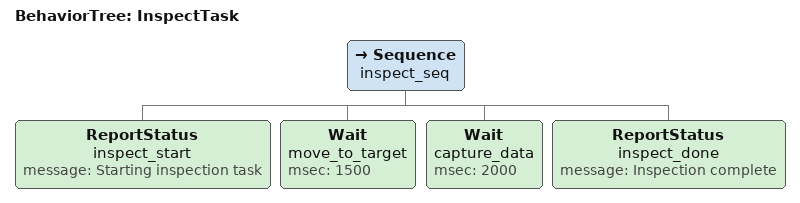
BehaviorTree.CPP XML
<root BTCPP_format="4">
  <BehaviorTree ID="InspectTask">
    <Sequence name="inspect_seq">
      <ReportStatus name="inspect_start" message="Starting inspection task"/>
      <Wait name="move_to_target" msec="1500"/>
      <Wait name="capture_data" msec="2000"/>
      <ReportStatus name="inspect_done" message="Inspection complete"/>
    </Sequence>
  </BehaviorTree>
</root>
